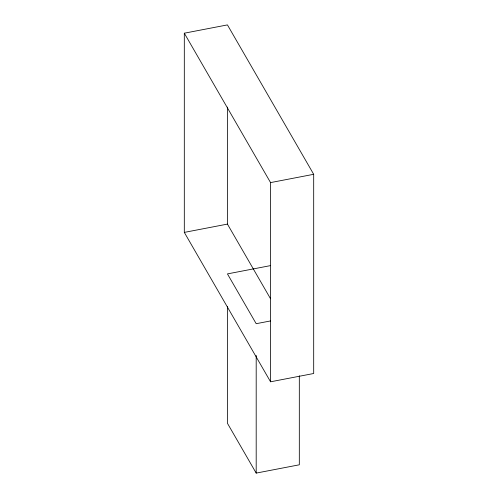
<?xml version="1.0" encoding="UTF-8"?>
<svg xmlns="http://www.w3.org/2000/svg" width="498" height="498" viewBox="0 0 498 498"><rect width="100%" height="100%" fill="white"/><g stroke="black" fill="none" stroke-linecap="round" stroke-linejoin="round"><path stroke-width="0.75" d="M184.31 33.198L227.437 24.9L313.69 174.3L313.69 373.5L270.563 381.798L184.31 232.398L184.31 33.198L270.563 182.598L270.563 381.798M270.563 182.598L313.69 174.3M184.31 232.398L227.437 224.1L270.563 298.8M270.563 265.602L227.437 273.9L256.19 323.7L270.563 320.93M227.437 306.413L227.437 423.3L256.19 473.1L299.317 464.802L299.317 375.778M256.19 355.435L256.19 473.1M227.437 107.058L227.437 224.1"/></g></svg>
